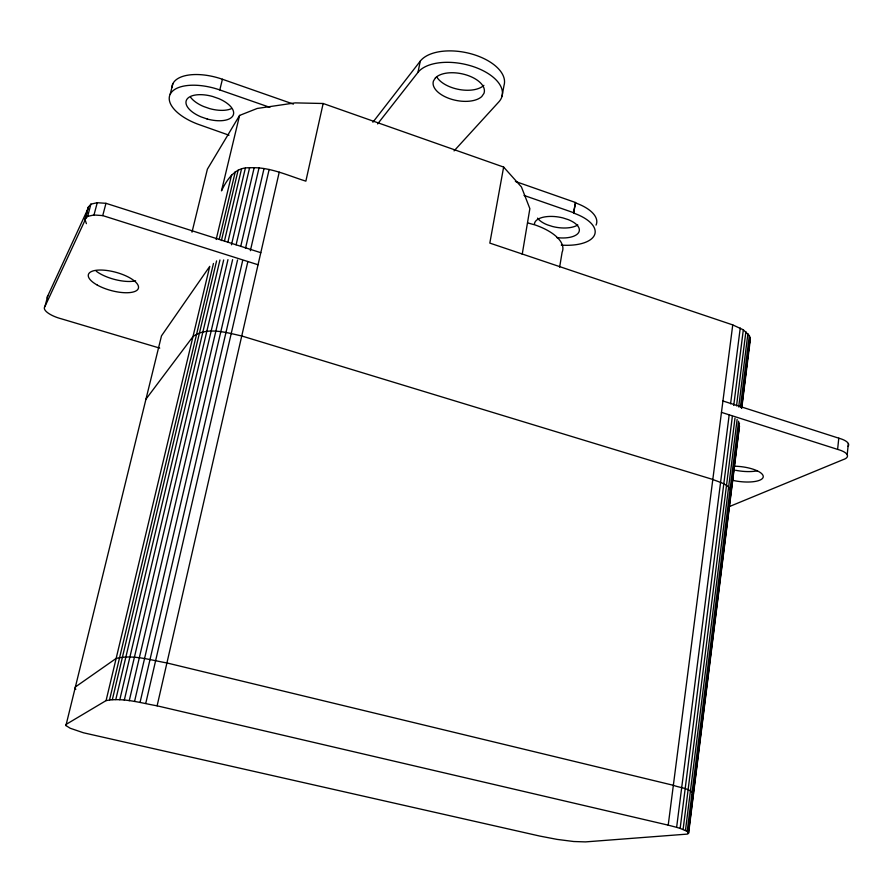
<?xml version="1.0" encoding="UTF-8"?>
<svg xmlns="http://www.w3.org/2000/svg" width="893" height="893" viewBox="0 0 893 893"><rect width="100%" height="100%" fill="white"/><g stroke="black" fill="none" stroke-linecap="round" stroke-linejoin="round"><path stroke-width="1.34" d="M847.2 454.704L848.35 443.553M728.989 506.733L843.081 459.661A18.831 6.385 5.7 0 0 837.612 449.391L838.784 438.184L722.939 400.979M65.926 725.562L66.227 724.335L106.077 700.603L209.755 266.36L161.488 335.857L65.926 725.562L70.212 728.253L83.395 732.762L539.729 836.06L557.076 839.387L573.752 841.519L585.451 841.898L687.376 834.095L688.637 832.957L687.186 831.372L738.6 421.206M740.33 407.398L749.327 335.601L743.322 329.807L732.751 324.907L489.822 243.097L503.63 167.069L323.154 103.499L295.215 102.885L257.217 108.455L239.592 115.42L207.377 169.201L192.006 232.169M688.246 832.209L739.449 423.003M741.346 407.844L750.142 337.565L749.327 335.601M688.336 833.582L693.236 794.435L692.265 795.06M693.403 793.062L739.17 427.178M741.592 407.8L750.142 337.565M688.637 832.957L739.504 426.117M741.737 408.246L750.332 339.507M687.186 831.372L680.142 828.403L732.338 416.473M733.733 405.467L743.322 329.807M683.1 829.452L734.984 418.214M736.535 405.857L745.889 331.683M685.467 830.445L737.127 419.397M738.69 406.951L747.91 333.625M680.142 828.403L676.637 827.331L729.19 414.81M730.586 403.792L740.241 328.021M676.637 827.331L668.21 825.154L732.751 324.907M522.215 254.293L529.862 208.649L521.423 186.927L503.63 167.069M561.306 245.095A38.6 17.547 9 0 0 594.66 234.613A38.6 17.547 9 0 0 573.529 213.059L575.55 202.521L515.384 181.446M573.529 213.059L575.55 202.521M559.632 267.163L562.121 252.217A48.177 21.332 9.8 0 0 534.996 224.913L527.696 222.915M501.978 96.455L504.054 85.226A44.192 23.397 11.5 0 0 472.04 54.082A44.192 23.397 11.5 0 0 420.268 61.126L372.883 122.229M377.616 123.937L417.969 72.4L420.268 61.126M323.154 103.499L305.864 181.145C287.557 175.463 269.228 166.556 249.571 167.806C235.317 166.902 226.967 179.381 221.486 190.856L239.592 115.42M106.077 700.603C123.044 697.433 140.435 702.936 157.112 705.827L279.23 172.17M145.749 703.405L247.863 261.537M250.364 250.699L269.15 169.436M134.542 701.474L237.549 259.975M240.708 246.435L259.015 167.94M140.067 702.367L242.662 260.6M245.486 248.421L264.038 168.52M124.306 700.157L227.961 259.651M231.466 244.794L249.571 167.806M129.251 700.737L232.615 259.651M236.109 244.782L254.17 167.705M115.789 699.565L219.946 259.986M224.456 240.987L241.501 169.034M119.796 699.766L223.674 259.963M227.815 242.427L245.329 168.252M216.162 239.503L231.544 175.061M109.571 699.721L213.46 263.457M219.254 239.112L235.35 171.512M112.362 699.554L216.586 260.901M221.419 240.585L238.152 170.128M229.01 135.2L200.289 125.042A41.815 19.679 16.1 0 1 170.407 93.843A41.815 19.679 16.1 0 1 219.801 89.936L222.424 79.254L293.384 104.101M170.195 94.234L172.885 83.708M730.865 493.617C732.003 484.609 718.854 482.231 712.815 479.452L241.746 335.98C226.376 332.587 207.031 326.47 192.988 336.561L145.961 399.171M86.398 223.652L84.958 219.466L87.648 216.363L93.988 214.979L102.74 215.604L105.977 203.325L260.801 252.686M93.988 214.979L97.248 202.711L105.977 203.325M84.958 219.466L88.206 207.288L90.907 204.14L97.248 202.711M85.46 218.774L88.206 207.288M87.648 216.363L90.907 204.14M159.747 348.114L61.606 318.89A18.876 6.396 15.4 0 1 44.896 306.612L47.82 295.795L88.385 207.823M44.896 306.612L85.136 219.991M454.079 150.895L498.852 101.88A44.304 23.173 11.5 0 0 475.221 67.288A44.304 23.173 11.5 0 0 417.969 72.4M157.112 705.827L668.21 825.154M102.74 215.604L258.044 264.752M721.466 412.365L837.612 449.391M524.024 195.433L573.853 212.78M219.801 89.936L269.865 107.361M75.838 689.262L75.045 688.358L75.403 686.94L116.135 658.442C132.856 654.301 150.404 660.061 166.924 662.952L673.355 785.304C679.819 787.849 688.927 787.905 693.537 793.698M556.696 237.583A22.705 10.314 9 0 0 578.541 232.705A22.705 10.314 9 0 0 568.372 219.678L562.914 217.914A22.705 10.314 9 0 0 534.416 224.433M483.883 85.337A25.986 13.763 11.5 0 1 459.56 89.568A25.986 13.763 11.5 0 1 436.889 77.166M577.793 224.947A22.66 10.426 9 0 1 552.644 226.532L547.309 224.824A22.66 10.426 9 0 1 537.53 218.138M575.226 202.8A38.522 17.726 9 0 1 596.033 225.103M171.903 87.503A41.725 19.88 16.2 0 1 222.424 79.254M231.298 108.7A24.535 11.698 16.2 0 1 209.632 108.6L203.693 106.535A24.535 11.698 16.2 0 1 190.644 97.337M757.364 470.801A22.85 7.59 6.8 0 1 735.497 470.254M47.563 298.697A18.842 6.497 15.5 0 1 47.82 295.795M135.624 280.815A25.852 9.566 15.3 0 1 96.221 271.182M734.928 466.213A22.894 7.479 6.9 0 1 763.18 477.163A22.894 7.479 6.9 0 1 731.434 480.032M838.784 438.184A18.786 6.474 5.6 0 1 848.037 446.388M435.427 77.87L433.44 81.04A26.053 13.618 11.5 0 0 450.831 99.045A26.053 13.618 11.5 0 0 481.774 96.533L483.917 93.441A26.053 13.618 11.5 0 0 466.693 75.068A26.053 13.618 11.5 0 0 435.427 77.87M207.076 118.97L201.115 116.905A24.591 11.576 16.1 0 1 186.67 99.703A24.591 11.576 16.1 0 1 212.657 96.489L218.763 98.621A24.591 11.576 16.1 0 1 232.917 115.744A24.591 11.576 16.1 0 1 207.076 118.97M97.315 285.101A25.908 9.421 15.2 0 0 138.158 288.841A25.908 9.421 15.2 0 0 104.738 270.244A25.908 9.421 15.2 0 0 97.315 285.101"/></g></svg>
